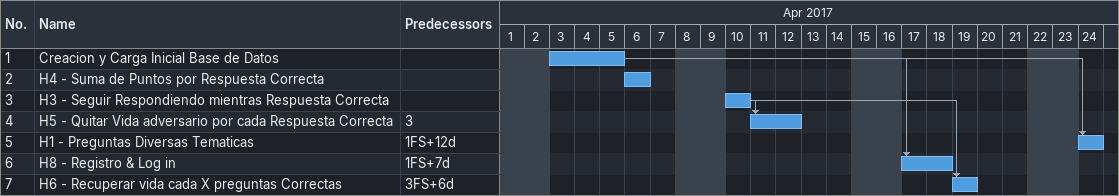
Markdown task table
| ID | Task | Start | Finish | Predecessors |
|---|---|---|---|---|
| 1 | Creacion y Carga Inicial Base de Datos | 2017-04-03 | 2017-04-05 |  |
| 2 | H4 - Suma de Puntos por Respuesta Correcta | 2017-04-06 | 2017-04-06 |  |
| 3 | H3 - Seguir Respondiendo mientras Respuesta Correcta | 2017-04-10 | 2017-04-10 |  |
| 4 | H5 - Quitar Vida adversario por cada Respuesta Correcta | 2017-04-11 | 2017-04-12 | 3 |
| 5 | H1 - Preguntas Diversas Tematicas | 2017-04-24 | 2017-04-24 | 1FS+12d |
| 6 | H8 - Registro & Log in | 2017-04-17 | 2017-04-18 | 1FS+7d |
| 7 | H6 - Recuperar vida cada X preguntas Correctas | 2017-04-19 | 2017-04-19 | 3FS+6d |
